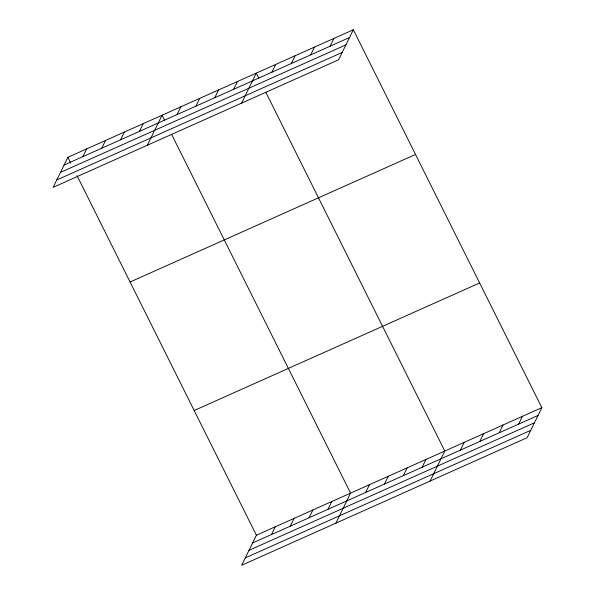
<?xml version="1.0" encoding="UTF-8"?>
<svg xmlns="http://www.w3.org/2000/svg" width="595" height="595" viewBox="0 0 595 595"><rect width="100%" height="100%" fill="white"/><g stroke="black" fill="none" stroke-linecap="round" stroke-linejoin="round"><path stroke-width="0.89" d="M353.318 29.75L67.867 157.296L53.156 187.328L338.607 59.783L353.318 29.75L541.844 407.672L527.133 437.704L241.682 565.25L256.393 535.217L541.844 407.672M82.898 156.641L86.706 148.876M101.745 148.222L105.546 140.457M120.584 139.81L124.385 132.038M139.423 131.391L143.224 123.626M147.352 145.239L162.063 115.207L164.555 120.19M177.102 114.552L180.902 106.788M195.941 106.133L199.749 98.368M214.78 97.714L218.588 89.949M233.619 89.302L237.427 81.53M241.555 103.143L256.267 73.118L258.751 78.101M271.87 72.211L275.678 64.439M291.282 63.539L295.083 55.766M310.694 54.859L314.495 47.094M330.106 46.187L333.907 38.422M271.432 534.57L275.232 526.798M290.271 526.151L294.071 518.386M309.11 517.732L312.911 509.967M327.949 509.313L331.75 501.548M335.878 523.161L350.596 493.129L171.605 134.329M365.628 492.474L369.436 484.709M384.467 484.062L388.275 476.29M403.306 475.643L407.114 467.878M422.145 467.224L425.953 459.459M430.081 481.072L444.792 451.04L265.801 92.24M460.396 450.132L464.204 442.368M479.808 441.46L483.616 433.696M499.22 432.788L503.02 425.023M518.632 424.116L522.432 416.344M64.059 165.06L349.51 37.515M60.459 172.409L345.911 44.863M56.756 179.98L342.207 52.434M130.082 282.008L415.533 154.462M194.178 410.505L479.63 282.96M252.592 542.982L538.044 415.444M248.993 550.33L534.444 422.785M245.281 557.902L530.733 430.356M67.867 157.296L70.768 163.112M76.993 175.585L256.393 535.217"/></g></svg>
